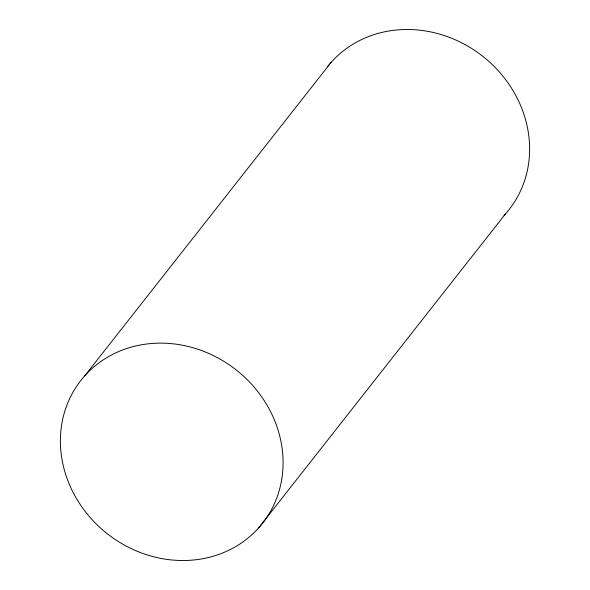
<?xml version="1.0" encoding="UTF-8"?>
<svg xmlns="http://www.w3.org/2000/svg" width="590" height="590" viewBox="0 0 590 590"><rect width="100%" height="100%" fill="white"/><g stroke="black" fill="none" stroke-linecap="round" stroke-linejoin="round"><path stroke-width="0.89" d="M84.731 375.845L331.263 62.201M258.737 527.799A115.544 104.224 38.2 0 0 188.424 346.522A115.544 104.224 38.2 0 0 68.042 481.138A115.544 104.224 38.2 0 0 258.737 527.799L505.269 214.155M327.767 66.353A115.544 104.224 38.2 0 1 486.249 59.148A115.544 104.224 38.2 0 1 504.052 215.49"/></g></svg>
